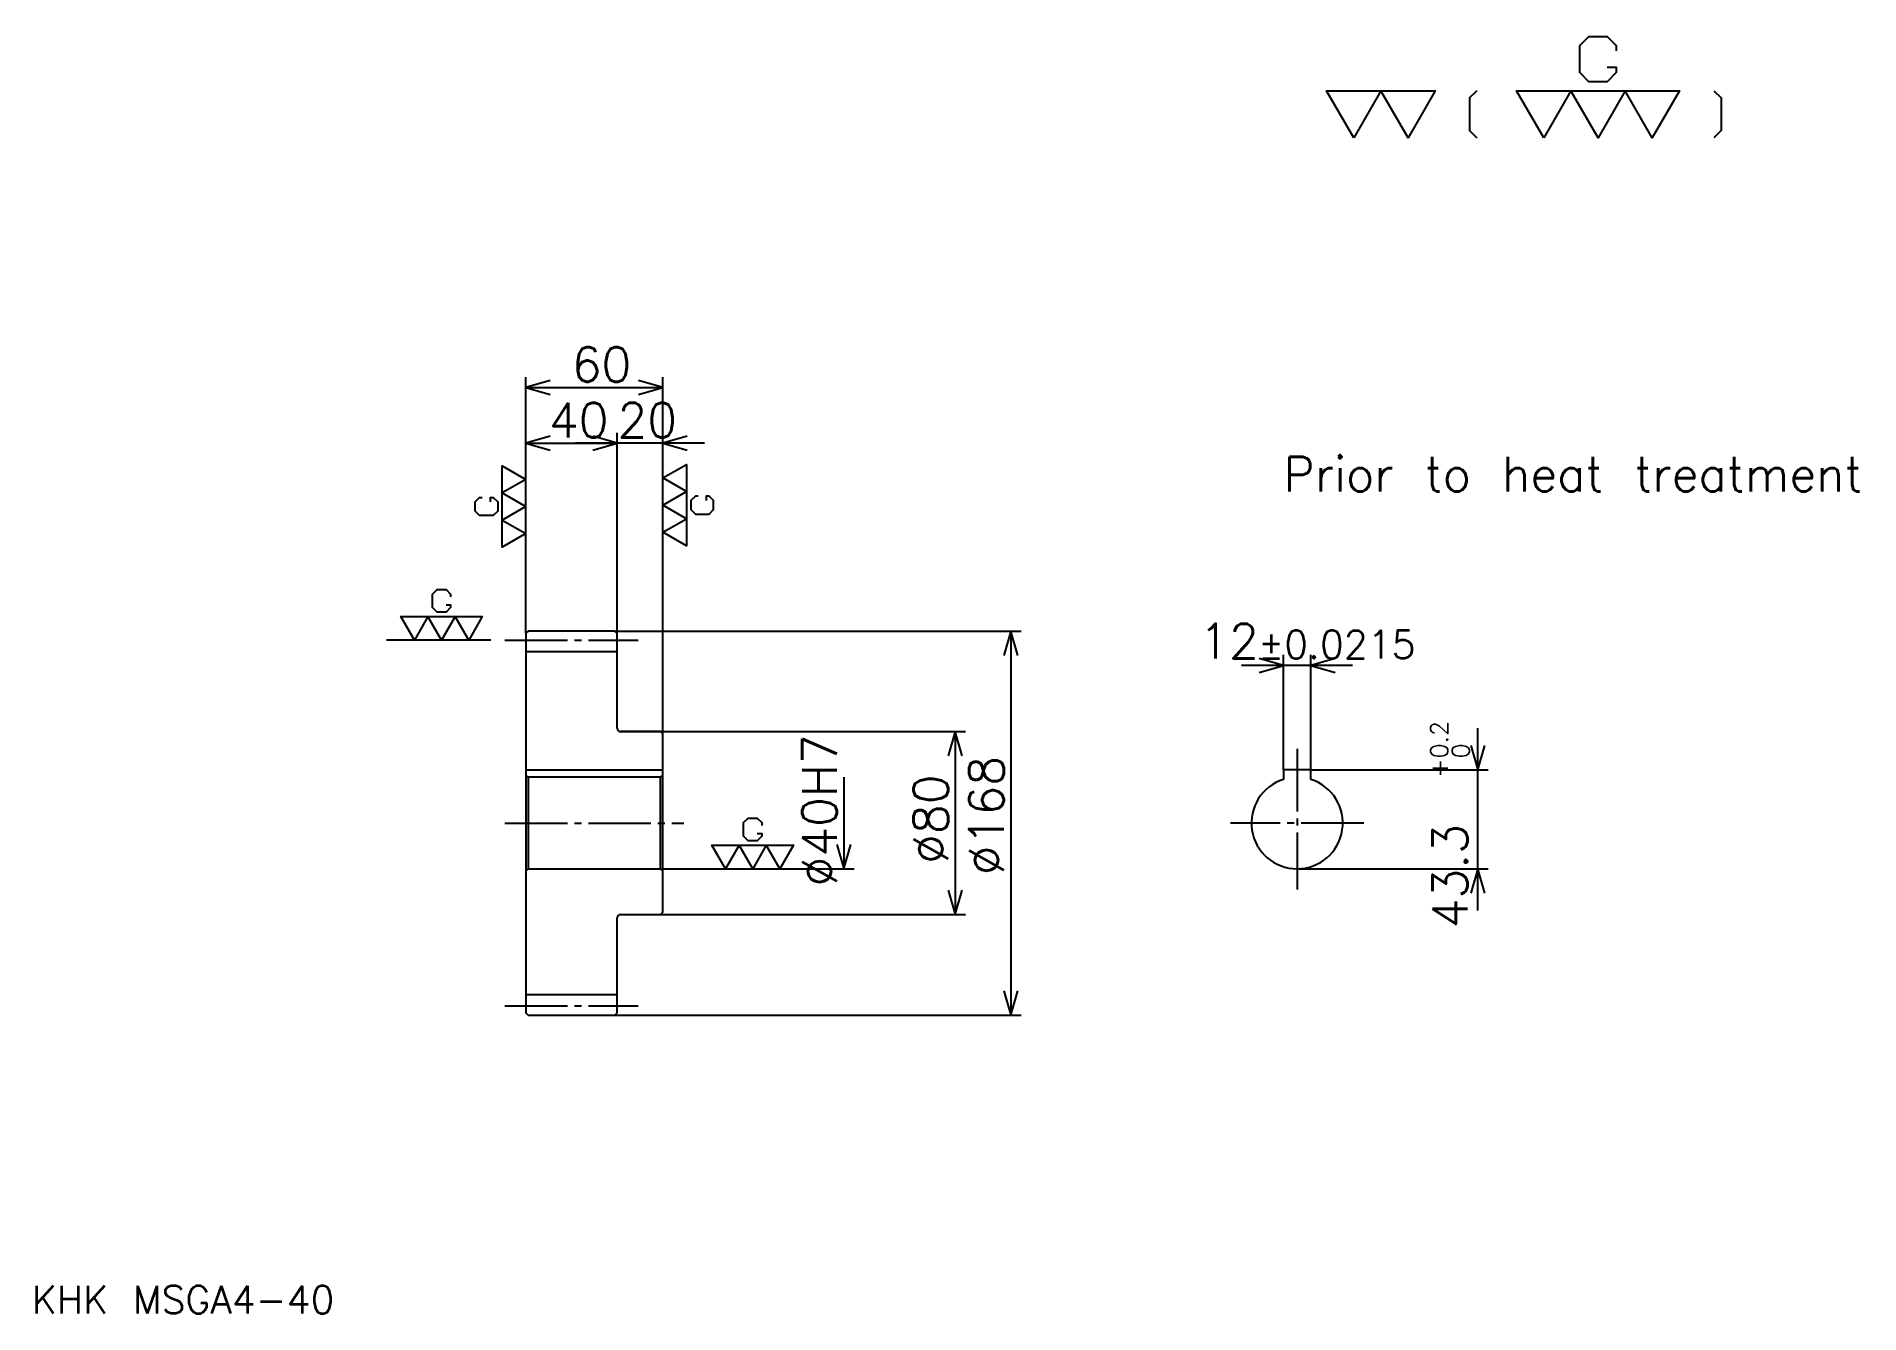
# Model space of a CAD drawing. Extents: x 33 to 830, y 33 to 592.
import ezdxf

# ---------------------------------------------------------------- set-up
doc = ezdxf.new("R2010")
doc.units = 0
doc.linetypes.add('DASHDOT', pattern=[36.521738, 27.391304, -3.043478, 3.043478, -3.043478])
doc.layers.get('0').update_dxf_attribs({"linetype": 'CONTINUOUS'})
doc.layers.add('DASHDOT', color=6, linetype='DASHDOT')
doc.styles.add('KANJI', font='TXT', dxfattribs={"bigfont": 'BIGFONT'})

msp = doc.modelspace()

# ---------------------------------------------------------------- linework, layer by layer
at = {"color": 5}
for p, q in [((246.521729, 332.043488), (246.521729, 443.130432)), ((246.521729, 438.565216), (306.521729, 438.565216)), ((306.521729, 332.043488), (306.521729, 443.130432)), ((286.521729, 332.043488), (286.521729, 418.782623)), ((246.521729, 414.217407), (286.521729, 414.217407)), ((324.782593, 414.217407), (268.260864, 414.217407)), ((246.521729, 331.043488), (246.521729, 332.043488)), ((285.521729, 332.043488), (306.521729, 332.043488)), ((286.521729, 331.043488), (286.521729, 332.043488)), ((306.521729, 332.043488), (463.260864, 332.043488)), ((306.521729, 287.043488), (306.521729, 332.043488)), ((458.695648, 332.043488), (458.695648, 164.043488)), ((577.913025, 271.343475), (577.913025, 321.560883)), ((589.913025, 271.343475), (589.913025, 321.560883)), ((608.173889, 316.995667), (559.652161, 316.995667)), ((288.021729, 288.043488), (306.521729, 288.043488)), ((306.521729, 288.043488), (438.913025, 288.043488)), ((434.347809, 288.043488), (434.347809, 208.043488)), ((662.956543, 209.782623), (662.956543, 289.60437)), ((589.913025, 271.343475), (667.521729, 271.343475)), ((385.652161, 268.043488), (385.652161, 228.043488)), ((306.521729, 228.043488), (390.217377, 228.043488)), ((583.913025, 228.043488), (667.521729, 228.043488)), ((288.021729, 208.043488), (306.521729, 208.043488)), ((306.521729, 208.043488), (438.913025, 208.043488)), ((285.521729, 164.043488), (306.521729, 164.043488)), ((306.521729, 164.043488), (463.260864, 164.043488))]:
    msp.add_line(p, q, dxfattribs=at)
at = {"color": 7}
msp.add_line((231.304337, 328.043488), (185.652161, 328.043488), dxfattribs=at)
at = {"color": 4}
for p, q in [((246.521729, 323.043488), (286.521729, 323.043488)), ((246.521729, 271.343475), (306.521729, 271.343475)), ((247.521729, 268.043488), (247.521729, 228.043488)), ((305.521729, 268.043488), (306.521729, 269.043488)), ((305.521729, 228.043488), (306.521729, 227.043488)), ((246.521729, 173.043488), (286.521729, 173.043488))]:
    msp.add_line(p, q, dxfattribs=at)
at = {"color": 7}
for points in [[(719.478271, 578.687012), (723.434814, 578.687012), (723.434814, 576.313049), (719.478271, 572.356567), (711.565247, 572.356567), (707.608704, 576.313049), (707.608704, 588.182617), (711.565247, 592.13916), (719.478271, 592.13916), (723.434814, 588.182617), (723.434814, 585.808716)], [(608.695679, 547.826111), (596.826111, 568.400024), (644.304382, 568.400024), (632.434814, 547.826111), (620.565247, 568.400024), (608.695679, 547.826111)], [(662.504395, 568.400024), (659.339172, 565.234802), (659.339172, 550.991333), (662.504395, 547.826111)], [(691.782654, 547.826111), (679.913086, 568.400024), (751.130493, 568.400024), (739.260864, 547.826111), (727.391357, 568.400024), (715.52179, 547.826111), (703.652222, 568.400024), (691.782654, 547.826111)], [(766.165222, 568.400024), (769.330444, 565.234802), (769.330444, 550.991333), (766.165222, 547.826111)], [(246.521729, 374.652191), (236.234772, 368.717407), (236.234772, 404.326111), (246.521729, 398.391296), (236.234772, 392.456543), (246.521729, 386.521729), (236.234772, 380.586975), (246.521729, 374.652191)], [(306.521729, 399), (316.808685, 404.934814), (316.808685, 369.326111), (306.521729, 375.260895), (316.808685, 381.195679), (306.521729, 387.130432), (316.808685, 393.065247), (306.521729, 399)], [(321.952148, 391.086975), (320.765198, 391.086975), (318.786957, 389.108704), (318.786957, 385.152191), (320.765198, 383.17395), (326.699982, 383.17395), (328.678253, 385.152191), (328.678253, 389.108704), (326.699982, 391.086975), (325.513031, 391.086975), (325.513031, 389.108704)], [(231.091293, 388.5), (231.091293, 390.478271), (232.278244, 390.478271), (234.256516, 388.5), (234.256516, 384.543488), (232.278244, 382.565247), (226.343475, 382.565247), (224.365204, 384.543488), (224.365204, 388.5), (226.343475, 390.478271), (227.530426, 390.478271)], [(211.673904, 343.473938), (213.652161, 343.473938), (213.652161, 342.286957), (211.673904, 340.308716), (207.717377, 340.308716), (205.73912, 342.286957), (205.73912, 348.221741), (207.717377, 350.200012), (211.673904, 350.200012), (213.652161, 348.221741), (213.652161, 347.03479)], [(197.82608, 328.043488), (191.891296, 338.330444), (227.499985, 338.330444), (221.565201, 328.043488), (215.630432, 338.330444), (209.695648, 328.043488), (203.760864, 338.330444), (197.82608, 328.043488)], [(347.760864, 243.473923), (349.739136, 243.473923), (349.739136, 242.286972), (347.760864, 240.308701), (343.804321, 240.308701), (341.82608, 242.286972), (341.82608, 248.221741), (343.804321, 250.200012), (347.760864, 250.200012), (349.739136, 248.221741), (349.739136, 247.03479)], [(333.913025, 228.043488), (327.978241, 238.330444), (363.586945, 238.330444), (357.652161, 228.043488), (351.717377, 238.330444), (345.782593, 228.043488), (339.847809, 238.330444), (333.913025, 228.043488)]]:
    msp.add_lwpolyline(points, dxfattribs=at)
at = {"color": 5}
for points in [[(257.173889, 441.608704), (246.521729, 438.565216), (257.173889, 435.521729)], [(295.869568, 435.521729), (306.521729, 438.565216), (295.869568, 441.608704)], [(257.173889, 417.260864), (246.521729, 414.217407), (257.173889, 411.17395)], [(275.869568, 411.17395), (286.521729, 414.217407), (275.869568, 417.260864)], [(275.869568, 411.17395), (286.521729, 414.217407), (275.869568, 417.260864)], [(317.173889, 417.260864), (306.521729, 414.217407), (317.173889, 411.17395)], [(461.739136, 321.391296), (458.695648, 332.043488), (455.652161, 321.391296)], [(567.260864, 313.952179), (577.913025, 316.995667), (567.260864, 320.039124)], [(600.565186, 320.039124), (589.913025, 316.995667), (600.565186, 313.952179)], [(437.391296, 277.391327), (434.347809, 288.043488), (431.304321, 277.391327)], [(659.913025, 281.995667), (662.956543, 271.343475), (666, 281.995667)], [(382.608704, 238.695663), (385.652161, 228.043488), (388.695618, 238.695663)], [(666, 217.391312), (662.956543, 228.043488), (659.913025, 217.391312)], [(431.304321, 218.695663), (434.347809, 208.043488), (437.391296, 218.695663)], [(455.652161, 174.695663), (458.695648, 164.043488), (461.739136, 174.695663)]]:
    msp.add_lwpolyline(points, dxfattribs=at)
at = {"color": 4}
for points in [[(286.521729, 289.543488), (286.521729, 331.043488), (285.521729, 332.043488), (247.521729, 332.043488), (246.521729, 331.043488), (246.521729, 227.043488)], [(288.021729, 208.043488), (305.521729, 208.043488), (306.521729, 209.043488), (306.521729, 287.043488), (305.521729, 288.043488), (288.021729, 288.043488)], [(589.913025, 267.122284), (589.913025, 271.343475), (577.913025, 271.343475), (577.913025, 267.122284)], [(246.521729, 227.043488), (247.521729, 228.043488), (305.521729, 228.043488), (305.521729, 268.043488), (247.521729, 268.043488), (246.521729, 269.043488)], [(246.521729, 227.043488), (246.521729, 165.043488), (247.521729, 164.043488), (285.521729, 164.043488), (286.521729, 165.043488), (286.521729, 206.543488)]]:
    msp.add_lwpolyline(points, dxfattribs=at)
for centre, radius, start, end in [((288.021729, 289.543488), 1.5, 180, 270), ((583.913025, 248.043488), 20, 107.457602748, 72.542397252), ((288.021729, 206.543488), 1.5, 90, 180)]:
    msp.add_arc(centre, radius, start, end, dxfattribs=at)
at = {"layer": 'DASHDOT', "color": 7}
for p, q in [((237.391296, 328.043488), (295.652161, 328.043488)), ((583.913025, 280.473938), (583.913025, 218.913055)), ((237.391296, 248.043488), (315.652161, 248.043488)), ((613.043457, 248.043488), (554.782593, 248.043488)), ((237.391296, 168.043488), (295.652161, 168.043488))]:
    msp.add_line(p, q, dxfattribs=at)

# ---------------------------------------------------------------- texts
at = {"color": 7, "style": 'KANJI'}
for s, height, p in [('60', 15.217391, (266.630432, 441)), ('40', 15.217391, (256.630432, 416.652191)), ('20', 15.217391, (286.630432, 416.652191)), ('Prior to heat treatment', 15.217391, (577.913025, 393.082611)), ('12', 15.217391, (541.088257, 320.039124)), ('%%p0.0215', 12.173913, (566.803833, 320.039124)), ('KHK MSGA4-40', 12.173913, (30.434782, 33.47826))]:
    msp.add_text(s, height=height, dxfattribs=at).set_placement(p)
for s, height, p in [('0.2', 7.608696, (649.869568, 276.361877)), ('%%c40H7', 15.217391, (382.608704, 220.271744)), ('0', 7.608696, (659.304321, 276.361877)), ('%%c168', 15.217391, (455.652161, 225.217407)), ('+', 7.608696, (649.869568, 267.840149)), ('%%c80', 15.217391, (431.304321, 230.163055)), ('43.3', 15.217391, (658.391296, 201.973251))]:
    msp.add_text(s, height=height, rotation=90, dxfattribs=at).set_placement(p)

doc.saveas('drawing.dxf')
